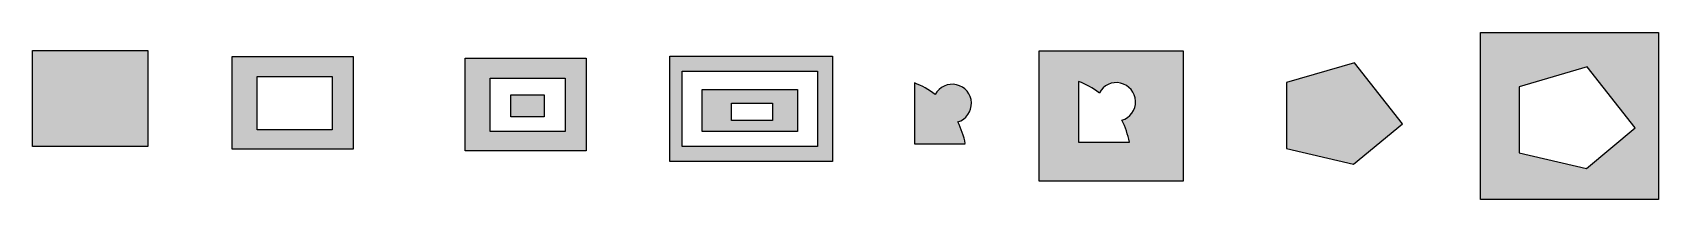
# Model space of a CAD drawing. Header units: inches. Extents: x 4 to 163, y 20 to 36.
import ezdxf

# ---------------------------------------------------------------- set-up
doc = ezdxf.new("R2010")
doc.units = ezdxf.units.IN
doc.header["$MEASUREMENT"] = 0

msp = doc.modelspace()

# ---------------------------------------------------------------- hatches: boundary and pattern name
h = msp.add_hatch(color=256)
h.dxf.hatch_style = 1
h.paths.add_polyline_path([(163.42, 36.12), (145.99, 36.12), (145.99, 19.8), (163.42, 19.8)])
h.paths.add_polyline_path([(149.78, 30.82), (156.43, 32.76), (161.14, 26.79), (156.35, 22.83), (149.78, 24.35)], flags=16)
h = msp.add_hatch(color=256)
h.dxf.hatch_style = 1
h.paths.add_polyline_path([(15.39, 34.38), (4.1, 34.38), (4.1, 24.98), (15.39, 24.98)])
h = msp.add_hatch(color=256)
h.dxf.hatch_style = 1
h.paths.add_polyline_path([(35.51, 33.8), (23.65, 33.8), (23.65, 24.73), (35.51, 24.73)])
h.paths.add_polyline_path([(26.11, 31.84), (33.47, 31.84), (33.47, 26.61), (26.11, 26.61)], flags=16)
h = msp.add_hatch(color=256)
h.dxf.hatch_style = 1
h.paths.add_polyline_path([(58.34, 33.63), (46.48, 33.63), (46.48, 24.56), (58.34, 24.56)])
h.paths.add_polyline_path([(48.93, 31.67), (56.29, 31.67), (56.29, 26.44), (48.93, 26.44)], flags=16)
h.paths.add_polyline_path([(50.97, 30.05), (54.23, 30.05), (54.23, 27.88), (50.97, 27.88)], flags=0)
h = msp.add_hatch(color=256)
h.dxf.hatch_style = 1
h.paths.add_polyline_path([(66.54, 33.81), (66.54, 23.51), (82.49, 23.51), (82.49, 33.81)])
h.paths.add_polyline_path([(67.76, 32.34), (81.01, 32.34), (81.01, 24.98), (67.76, 24.98)], flags=16)
h.paths.add_polyline_path([(69.73, 30.54), (79.05, 30.54), (79.05, 26.45), (69.73, 26.45)], flags=0)
h.paths.add_polyline_path([(72.59, 29.23), (76.6, 29.23), (76.6, 27.51), (72.59, 27.51)], flags=0)
h = msp.add_hatch(color=256)
h.dxf.hatch_style = 1
h.paths.add_polyline_path([(116.85, 34.35), (102.73, 34.35), (102.73, 21.59), (116.85, 21.59)])
h.paths.add_polyline_path([(106.6, 31.35, -0.073484), (108.63, 30.21, -1.507886), (110.85, 27.55, -0.071252), (111.58, 25.41), (106.6, 25.41)], flags=16)
h = msp.add_hatch(color=256)
h.dxf.hatch_style = 1
h.paths.add_polyline_path([(133.62, 33.18), (126.96, 31.24), (126.96, 24.77), (133.53, 23.25), (138.33, 27.21)])
h = msp.add_hatch(color=256)
h.dxf.hatch_style = 1
h.paths.add_polyline_path([(69.73, 30.54), (69.73, 26.45), (79.05, 26.45), (79.05, 30.54)])
h.paths.add_polyline_path([(72.59, 29.23), (76.6, 29.23), (76.6, 27.51), (72.59, 27.51)], flags=16)
h = msp.add_hatch(color=256)
h.dxf.hatch_style = 1
h.paths.add_polyline_path([(90.52, 25.25), (95.5, 25.25, 0.071252), (94.77, 27.39, 1.507886), (92.56, 30.06, 0.073484), (90.52, 31.2)])
h = msp.add_hatch(color=256)
h.dxf.hatch_style = 1
h.paths.add_polyline_path([(54.23, 30.05), (50.97, 30.05), (50.97, 27.88), (54.23, 27.88)])

# ---------------------------------------------------------------- linework, layer by layer
for points in [[(145.99, 36.12), (163.42, 36.12), (163.42, 19.8), (145.99, 19.8)], [(4.1, 34.38), (15.39, 34.38), (15.39, 24.98), (4.1, 24.98)], [(23.65, 33.8), (35.51, 33.8), (35.51, 24.73), (23.65, 24.73)], [(46.48, 33.63), (58.34, 33.63), (58.34, 24.56), (46.48, 24.56)], [(66.54, 33.81), (82.49, 33.81), (82.49, 23.51), (66.54, 23.51)], [(102.73, 34.35), (116.85, 34.35), (116.85, 21.59), (102.73, 21.59)], [(67.76, 32.34), (81.01, 32.34), (81.01, 24.98), (67.76, 24.98)], [(26.11, 31.84), (33.47, 31.84), (33.47, 26.61), (26.11, 26.61)], [(48.93, 31.67), (56.29, 31.67), (56.29, 26.44), (48.93, 26.44)], [(69.73, 30.54), (79.05, 30.54), (79.05, 26.45), (69.73, 26.45)], [(50.97, 30.05), (54.23, 30.05), (54.23, 27.88), (50.97, 27.88)], [(72.59, 29.23), (76.6, 29.23), (76.6, 27.51), (72.59, 27.51)]]:
    msp.add_lwpolyline(points, close=True)
for points in [[(133.62, 33.18), (126.96, 31.24), (126.96, 24.77), (133.53, 23.25), (138.33, 27.21), (133.62, 33.18)], [(156.43, 32.76), (149.78, 30.82), (149.78, 24.35), (156.35, 22.83), (161.14, 26.79), (156.43, 32.76)], [(90.52, 31.2), (90.52, 25.25), (95.5, 25.25)], [(106.6, 31.35), (106.6, 25.41), (111.58, 25.41)]]:
    msp.add_lwpolyline(points)
for centre, radius, start, end in [((87.67, 23.76), 7.97, 52.226, 69.037), ((94.22, 29.19), 1.88, 286.7847, 152.5785), ((103.75, 23.91), 7.97, 52.226, 69.037), ((110.3, 29.35), 1.88, 286.7847, 152.5785), ((87.67, 23.76), 7.97, 10.835, 27.1372), ((103.75, 23.91), 7.97, 10.835, 27.1372)]:
    msp.add_arc(centre, radius, start, end)

doc.saveas('drawing.dxf')
